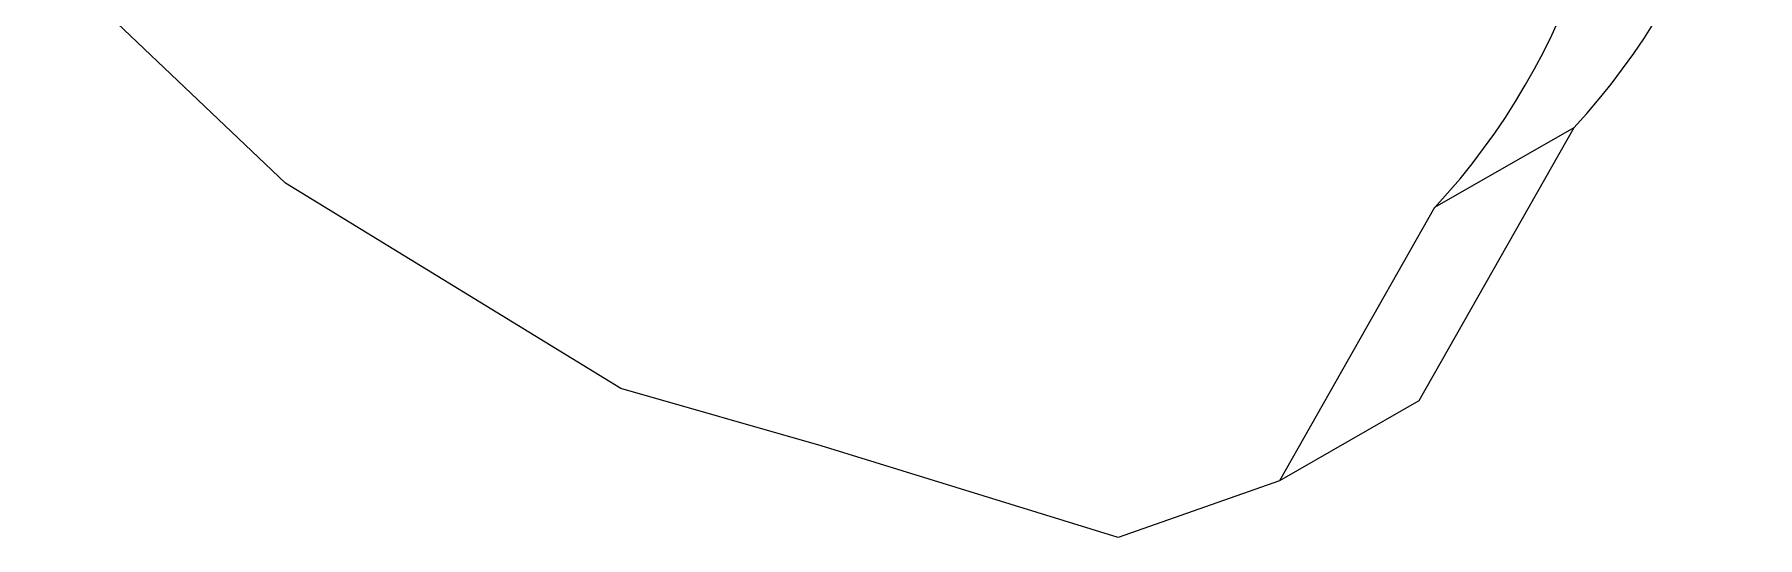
# Model space of a CAD drawing. Header units: millimetres. Extents: x 10 to 270, y -115 to 29.
# Drawn here: x 237.4 to 247.5, y -74.75 to -71.8 of the extents above; entities that cross this region are included whole.
import ezdxf

# ---------------------------------------------------------------- set-up
doc = ezdxf.new("R2010")
doc.units = ezdxf.units.MM

msp = doc.modelspace()

# ---------------------------------------------------------------- linework, layer by layer
at = {"color": 7, "linetype": 'Continuous', "lineweight": 15}
for p, q in [((238.869, -72.671), (237.398, -71.272)), ((246.421, -72.346), (245.512, -73.946)), ((246.421, -72.346), (245.605, -72.813)), ((240.835, -73.873), (238.869, -72.671)), ((245.605, -72.813), (244.696, -74.414)), ((242.01, -74.208), (240.835, -73.873)), ((245.512, -73.946), (244.696, -74.414)), ((243.75, -74.746), (242.01, -74.208)), ((244.696, -74.414), (243.75, -74.746))]:
    msp.add_line(p, q, dxfattribs=at)
for centre, radius, start, end in [((243.473, -69.607), 4.024, 317.0954, 7.6484), ((242.655, -70.073), 4.027, 317.1105, 7.6636)]:
    msp.add_arc(centre, radius, start, end, dxfattribs=at)

doc.saveas('drawing.dxf')
